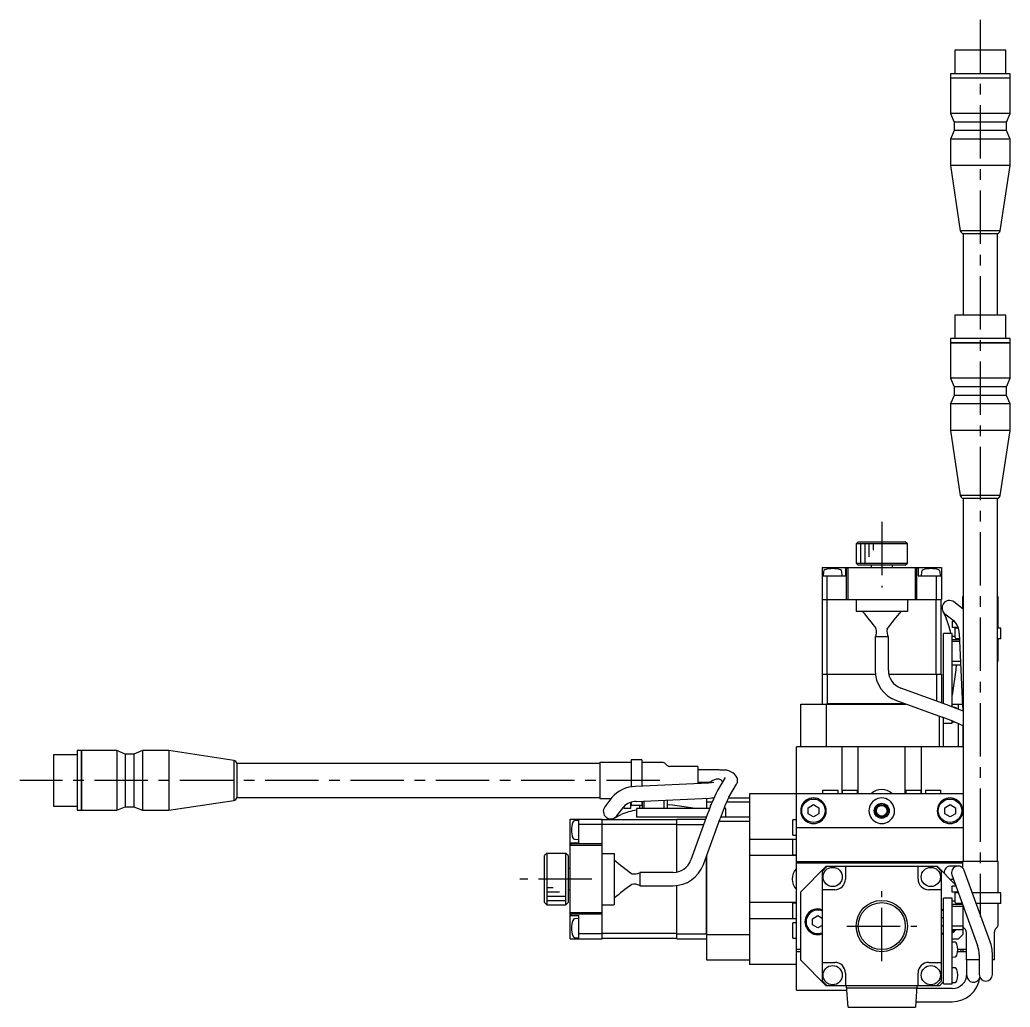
# Model space of a CAD drawing. Extents: x -558 to 420, y 17 to 700.
# Drawn here: x -318.4 to -86.4, y 468.3 to 699.6 of the extents above; entities that cross this region are included whole.
import ezdxf

# ---------------------------------------------------------------- set-up
doc = ezdxf.new("R2010")
doc.units = 0
doc.header["$LTSCALE"] = 10
doc.linetypes.add('CENTER', pattern=[2, 1.25, -0.25, 0.25, -0.25])
doc.layers.add('1', color=7, linetype='CONTINUOUS')

msp = doc.modelspace()

# ---------------------------------------------------------------- linework, layer by layer
at = {"layer": '1', "color": 4, "linetype": 'CENTER'}
for p, q in [((-93.355014, 699.560758), (-93.355014, 489.57041)), ((-116.455014, 582.018071), (-116.455014, 566.588875)), ((-168.447909, 521.429882), (-318.447909, 521.429882)), ((-184.422014, 498.329882), (-201.253865, 498.329882)), ((-116.455014, 479.129882), (-116.455014, 495.529882)), ((-124.655014, 487.329882), (-108.255014, 487.329882))]:
    msp.add_line(p, q, dxfattribs=at)
at = {"layer": '1', "color": 7, "linetype": 'CONTINUOUS'}
for p, q in [((-99.355012, 692.41567), (-99.355012, 686.915669)), ((-87.355016, 692.41567), (-99.355012, 692.41567)), ((-87.355016, 686.915669), (-87.355016, 692.41567)), ((-100.355013, 686.915669), (-100.355013, 685.915667)), ((-86.355015, 686.915669), (-100.355013, 686.915669)), ((-100.305013, 685.915667), (-100.355013, 685.865667)), ((-86.355015, 685.915667), (-100.355013, 685.915667)), ((-100.355013, 685.865667), (-100.355013, 677.608667)), ((-86.355015, 685.865667), (-100.355013, 685.865667)), ((-86.355015, 685.865667), (-86.405015, 685.915667)), ((-86.355015, 685.915667), (-86.355015, 686.915669)), ((-86.355015, 677.608667), (-86.355015, 685.865667)), ((-100.355013, 677.608667), (-99.505014, 675.608667)), ((-86.355015, 677.608667), (-100.355013, 677.608667)), ((-99.505014, 675.608667), (-99.505014, 673.608667)), ((-87.205014, 675.608667), (-99.505014, 675.608667)), ((-87.205014, 675.608667), (-86.355015, 677.608667)), ((-87.205014, 673.608667), (-87.205014, 675.608667)), ((-99.505014, 673.608667), (-100.355013, 671.608667)), ((-87.205014, 673.608667), (-99.505014, 673.608667)), ((-86.355015, 671.608667), (-87.205014, 673.608667)), ((-100.355013, 671.608667), (-100.355013, 665.415668)), ((-86.355015, 671.608667), (-100.355013, 671.608667)), ((-86.355015, 665.415668), (-86.355015, 671.608667)), ((-100.355013, 665.415668), (-98.03934, 650.181686)), ((-86.355015, 665.415668), (-100.355013, 665.415668)), ((-88.670688, 650.181686), (-86.355015, 665.415668)), ((-88.670688, 650.181686), (-98.03934, 650.181686)), ((-97.355014, 649.458012), (-97.355014, 630.41567)), ((-89.355014, 649.458012), (-97.355014, 649.458012)), ((-89.355014, 630.41567), (-89.355014, 649.458012)), ((-99.355012, 630.41567), (-99.355012, 624.915669)), ((-87.355016, 630.41567), (-99.355012, 630.41567)), ((-87.355016, 624.915669), (-87.355016, 630.41567)), ((-100.355013, 624.915669), (-100.355013, 623.915667)), ((-86.355015, 624.915669), (-100.355013, 624.915669)), ((-86.355015, 623.915667), (-86.355015, 624.915669)), ((-100.305013, 623.915667), (-100.355013, 623.865667)), ((-86.355015, 623.915667), (-100.355013, 623.915667)), ((-100.355013, 623.865667), (-100.355013, 615.608667)), ((-86.355015, 623.865667), (-100.355013, 623.865667)), ((-86.355015, 623.865667), (-86.405015, 623.915667)), ((-86.355015, 615.608667), (-86.355015, 623.865667)), ((-100.355013, 615.608667), (-99.505014, 613.608667)), ((-86.355015, 615.608667), (-100.355013, 615.608667)), ((-87.205014, 613.608667), (-86.355015, 615.608667)), ((-99.505014, 613.608667), (-99.505014, 611.608667)), ((-87.205014, 613.608667), (-99.505014, 613.608667)), ((-87.205014, 611.608667), (-87.205014, 613.608667)), ((-99.505014, 611.608667), (-100.355013, 609.608667)), ((-87.205014, 611.608667), (-99.505014, 611.608667)), ((-86.355015, 609.608667), (-87.205014, 611.608667)), ((-100.355013, 609.608667), (-100.355013, 603.415668)), ((-86.355015, 609.608667), (-100.355013, 609.608667)), ((-86.355015, 603.415668), (-86.355015, 609.608667)), ((-100.355013, 603.415668), (-98.03934, 588.181686)), ((-86.355015, 603.415668), (-100.355013, 603.415668)), ((-88.670688, 588.181686), (-86.355015, 603.415668)), ((-88.670688, 588.181686), (-98.03934, 588.181686)), ((-97.355014, 587.458012), (-97.355014, 502.415668)), ((-89.355014, 587.458012), (-97.355014, 587.458012)), ((-89.355014, 502.415668), (-89.355014, 587.458012)), ((-121.955014, 577.329882), (-122.455014, 576.829882)), ((-110.455014, 576.829882), (-122.455014, 576.829882)), ((-122.455014, 576.829882), (-122.455014, 572.329882)), ((-121.955014, 577.329882), (-110.955014, 577.329882)), ((-110.455014, 576.829882), (-110.955014, 577.329882)), ((-110.455014, 572.329882), (-110.455014, 576.829882)), ((-130.455014, 571.329882), (-102.455014, 571.329882)), ((-130.455014, 571.329882), (-130.455014, 563.829882)), ((-124.955014, 571.329882), (-124.955014, 569.329882)), ((-124.705014, 563.829882), (-124.705014, 571.029882)), ((-124.670051, 571.029882), (-124.705014, 571.029882)), ((-124.670051, 571.329882), (-124.670051, 571.029882)), ((-124.35538, 563.829882), (-124.35538, 571.329882)), ((-122.455014, 572.329882), (-110.455014, 572.329882)), ((-122.455014, 572.329882), (-121.955014, 571.829882)), ((-110.955014, 571.829882), (-121.955014, 571.829882)), ((-118.955014, 571.829882), (-118.955014, 571.329882)), ((-113.955014, 571.329882), (-113.955014, 571.829882)), ((-110.955014, 571.829882), (-110.455014, 572.329882)), ((-108.554648, 563.829882), (-108.554648, 571.329882)), ((-108.239977, 571.329882), (-108.239977, 571.029882)), ((-108.205014, 571.029882), (-108.239977, 571.029882)), ((-108.205014, 563.829882), (-108.205014, 571.029882)), ((-107.955014, 571.329882), (-107.955014, 569.329882)), ((-102.455014, 571.329882), (-102.455014, 563.829882)), ((-130.455014, 569.329882), (-124.955014, 569.329882)), ((-130.118813, 570.315161), (-130.205014, 569.329882)), ((-129.255014, 563.829882), (-129.255014, 569.329882)), ((-125.705014, 569.329882), (-125.791215, 570.315161)), ((-107.955014, 569.329882), (-102.455014, 569.329882)), ((-107.118813, 570.315161), (-107.205014, 569.329882)), ((-103.655014, 563.829882), (-103.655014, 569.329882)), ((-102.705014, 569.329882), (-102.791215, 570.315161)), ((-97.355014, 564.415668), (-97.555014, 564.415668)), ((-97.555014, 564.415668), (-97.555014, 561.715809)), ((-89.155014, 564.415668), (-89.355014, 564.415668)), ((-89.155014, 557.079882), (-89.155014, 564.415668)), ((-130.455014, 563.829882), (-102.455014, 563.829882)), ((-130.355014, 546.329882), (-130.355014, 563.829882)), ((-129.213593, 546.329882), (-129.213593, 563.829882)), ((-122.455014, 563.829882), (-122.455014, 561.029882)), ((-110.455014, 563.829882), (-110.455014, 561.029882)), ((-103.696435, 546.329882), (-103.696435, 563.829882)), ((-102.555014, 546.329882), (-102.555014, 563.829882)), ((-97.354741, 561.562859), (-99.52549, 563.220677)), ((-110.455014, 561.029882), (-122.455014, 561.029882)), ((-102.156514, 561.05453), (-101.347532, 559.417619)), ((-101.649814, 560.439086), (-99.506494, 558.802216)), ((-99.955014, 558.729882), (-99.418726, 558.729882)), ((-99.955014, 558.729882), (-99.955014, 557.229882)), ((-98.51746, 557.229882), (-99.955014, 557.229882)), ((-99.225014, 554.885006), (-99.225014, 557.079882)), ((-98.472412, 557.079882), (-99.225014, 557.079882)), ((-98.725014, 557.079882), (-98.725014, 557.229882)), ((-88.555014, 557.079882), (-89.355014, 557.079882)), ((-88.555014, 554.579882), (-88.555014, 557.079882)), ((-114.905014, 555.029882), (-118.005014, 555.029882)), ((-118.005014, 555.029882), (-118.005014, 547.231127)), ((-115.195248, 556.88364), (-115.155707, 556.976147)), ((-114.905014, 547.231127), (-114.905014, 555.029882)), ((-99.955014, 555.829882), (-101.955014, 555.829882)), ((-101.955014, 539.401789), (-101.955014, 555.829882)), ((-99.955014, 538.664192), (-99.955014, 555.829882)), ((-99.225014, 555.129882), (-99.955014, 555.129882)), ((-99.225014, 554.885006), (-99.109739, 554.579882)), ((-98.276453, 555.864235), (-97.497762, 538.733023)), ((-99.955014, 554.429882), (-98.211256, 554.429882)), ((-99.955014, 554.014561), (-98.192377, 554.014561)), ((-98.218074, 554.579882), (-99.109739, 554.579882)), ((-88.555014, 554.579882), (-89.355014, 554.579882)), ((-89.155014, 549.729882), (-89.155014, 554.579882)), ((-99.955014, 549.347127), (-97.980221, 549.347127)), ((-99.955014, 548.529882), (-97.943074, 548.529882)), ((-99.000303, 548.529866), (-99.086715, 547.363357)), ((-130.455014, 546.329882), (-130.455014, 539.329882)), ((-130.455014, 546.329882), (-117.95103, 546.329882)), ((-129.255014, 546.329882), (-129.255014, 539.429882)), ((-114.812795, 546.329882), (-102.455014, 546.329882)), ((-103.655014, 546.329882), (-103.655014, 540.020538)), ((-102.455014, 546.329882), (-102.455014, 539.583774)), ((-99.086715, 547.363357), (-99.955014, 541.393158)), ((-101.208545, 539.130096), (-111.977004, 543.049495)), ((-135.455014, 529.329882), (-135.455014, 539.329882)), ((-135.455014, 539.329882), (-110.821244, 539.329882)), ((-129.455014, 539.329882), (-129.455014, 529.329882)), ((-129.355014, 539.329882), (-129.255014, 539.429882)), ((-129.255014, 539.429882), (-111.095992, 539.429882)), ((-113.037266, 540.136448), (-102.268807, 536.217049)), ((-97.354139, 537.622837), (-101.208545, 539.130096)), ((-99.955014, 539.329882), (-97.524892, 539.329882)), ((-99.272227, 538.520146), (-99.668219, 538.554791)), ((-98.455014, 538.078667), (-98.455014, 539.329882)), ((-97.497762, 538.733023), (-97.401648, 537.642801)), ((-102.955014, 529.329882), (-102.955014, 536.466808)), ((-97.455014, 538.113139), (-97.455014, 537.665752)), ((-101.955014, 529.329882), (-101.955014, 536.101932)), ((-101.955014, 534.829882), (-99.955014, 534.829882)), ((-99.955014, 534.829882), (-99.955014, 535.339575)), ((-99.955014, 535.079882), (-99.423216, 535.126408)), ((-98.455014, 529.329882), (-98.455014, 534.721713)), ((-97.455014, 534.260719), (-97.455014, 529.329882)), ((-97.355014, 529.329882), (-136.455014, 529.329882)), ((-136.455014, 472.329882), (-136.455014, 529.329882)), ((-125.755014, 518.329882), (-125.755014, 529.329882)), ((-121.955014, 518.329882), (-121.955014, 529.329882)), ((-110.955014, 518.329882), (-110.955014, 529.329882)), ((-107.155014, 518.329882), (-107.155014, 529.329882)), ((-305.040801, 527.42988), (-310.540802, 527.42988)), ((-310.540802, 527.42988), (-310.540802, 515.429884)), ((-304.040799, 528.429881), (-305.040801, 528.429881)), ((-305.040801, 528.429881), (-305.040801, 514.429883)), ((-303.990799, 528.429881), (-304.040799, 528.379881)), ((-304.040799, 528.429881), (-304.040799, 514.429883)), ((-295.733799, 528.429881), (-303.990799, 528.429881)), ((-303.990799, 528.429881), (-303.990799, 514.429883)), ((-293.733799, 527.579882), (-295.733799, 528.429881)), ((-295.733799, 528.429881), (-295.733799, 514.429883)), ((-291.733799, 527.579882), (-293.733799, 527.579882)), ((-293.733799, 527.579882), (-293.733799, 515.279882)), ((-289.733799, 528.429881), (-291.733799, 527.579882)), ((-291.733799, 527.579882), (-291.733799, 515.279882)), ((-283.5408, 528.429881), (-289.733799, 528.429881)), ((-289.733799, 528.429881), (-289.733799, 514.429883)), ((-268.306818, 526.114207), (-283.5408, 528.429881)), ((-283.5408, 528.429881), (-283.5408, 514.429883)), ((-268.306818, 526.114207), (-268.306818, 516.745556)), ((-182.5408, 525.429882), (-267.583144, 525.429882)), ((-267.583144, 525.429882), (-267.583144, 517.429882)), ((-175.205014, 525.629882), (-182.5408, 525.629882)), ((-182.5408, 525.629882), (-182.5408, 517.229882)), ((-175.205014, 526.229882), (-175.205014, 519.892795)), ((-172.705014, 526.229882), (-175.205014, 526.229882)), ((-172.705014, 526.229882), (-172.705014, 520.070436)), ((-167.855014, 525.629882), (-172.705014, 525.629882)), ((-166.833694, 525.022775), (-167.147907, 525.336989)), ((-159.5408, 524.729882), (-166.126587, 524.729882)), ((-159.5408, 524.729882), (-159.5408, 520.668809)), ((-154.785329, 523.879882), (-159.5408, 523.879882)), ((-157.017082, 520.783524), (-174.148294, 520.004832)), ((-159.5408, 521.060877), (-156.955014, 521.060877)), ((-155.783465, 520.938399), (-157.017082, 520.783524)), ((-153.160955, 522.14596), (-154.950788, 519.100417)), ((-153.995897, 521.433119), (-153.718527, 521.197187)), ((-152.278154, 517.529739), (-150.488322, 520.575282)), ((-150.488322, 520.575282), (-150.477401, 520.59411)), ((-150.264735, 521.81786), (-150.309454, 522.004597)), ((-150.294287, 521.0402), (-150.254273, 521.236038)), ((-150.240166, 521.62651), (-150.264735, 521.81786)), ((-150.254273, 521.236038), (-150.236452, 521.432034)), ((-150.236452, 521.432034), (-150.240166, 521.62651)), ((-147.455014, 518.329882), (-147.455014, 478.329882)), ((-97.355014, 518.329882), (-147.455014, 518.329882)), ((-130.305014, 519.179882), (-126.705014, 519.179882)), ((-130.305014, 519.179882), (-130.305014, 518.329882)), ((-126.705014, 518.329882), (-126.705014, 519.179882)), ((-125.705014, 519.179882), (-122.105014, 519.179882)), ((-125.705014, 519.179882), (-125.705014, 518.329882)), ((-122.105014, 518.329882), (-122.105014, 519.179882)), ((-110.805014, 519.179882), (-107.205014, 519.179882)), ((-110.805014, 519.179882), (-110.805014, 518.329882)), ((-107.205014, 518.329882), (-107.205014, 519.179882)), ((-106.205014, 519.179882), (-102.605014, 519.179882)), ((-106.205014, 519.179882), (-106.205014, 518.329882)), ((-102.605014, 518.329882), (-102.605014, 519.179882)), ((-310.540802, 515.429884), (-305.040801, 515.429884)), ((-295.733799, 514.429883), (-293.733799, 515.279882)), ((-293.733799, 515.279882), (-291.733799, 515.279882)), ((-291.733799, 515.279882), (-289.733799, 514.429883)), ((-283.5408, 514.429883), (-268.306818, 516.745556)), ((-267.583144, 517.429882), (-182.5408, 517.429882)), ((-182.5408, 517.229882), (-179.840941, 517.229882)), ((-179.708939, 517.402725), (-181.34581, 515.259406)), ((-178.564218, 513.135082), (-176.927348, 515.278402)), ((-176.855014, 514.829882), (-176.855014, 515.366169)), ((-175.355014, 516.267436), (-175.355014, 514.829882)), ((-175.205014, 516.059882), (-175.355014, 516.059882)), ((-175.205014, 516.312483), (-175.205014, 515.559882)), ((-173.010139, 515.559882), (-175.205014, 515.559882)), ((-173.989368, 516.508442), (-156.858155, 517.287134)), ((-173.255014, 515.559882), (-173.255014, 514.829882)), ((-173.010139, 515.559882), (-172.705014, 515.675157)), ((-172.705014, 516.566822), (-172.705014, 515.675157)), ((-172.555014, 514.829882), (-172.555014, 516.57364)), ((-172.139693, 514.829882), (-172.139693, 516.592519)), ((-167.472259, 514.829882), (-167.472259, 516.804675)), ((-166.655014, 514.829882), (-166.655014, 516.841822)), ((-166.654998, 515.784593), (-165.488489, 515.698181)), ((-165.488489, 515.698181), (-159.51829, 514.829882)), ((-157.455014, 514.829882), (-157.455014, 517.260004)), ((-156.203799, 516.329882), (-157.455014, 516.329882)), ((-156.858155, 517.287134), (-155.767933, 517.383248)), ((-156.645278, 515.512669), (-156.679923, 515.116677)), ((-156.238271, 517.329882), (-155.790884, 517.329882)), ((-153.205014, 514.829882), (-153.25154, 515.36168)), ((-147.455014, 516.329882), (-152.846845, 516.329882)), ((-152.385851, 517.329882), (-147.455014, 517.329882)), ((-133.705014, 515.05157), (-132.455014, 515.773258)), ((-132.455014, 515.773258), (-131.205014, 515.05157)), ((-101.705014, 515.05157), (-100.455014, 515.773258)), ((-100.455014, 515.773258), (-99.205014, 515.05157)), ((-305.040801, 514.429883), (-304.040799, 514.429883)), ((-304.040799, 514.479883), (-303.990799, 514.429883)), ((-303.990799, 514.429883), (-295.733799, 514.429883)), ((-289.733799, 514.429883), (-283.5408, 514.429883)), ((-179.179663, 512.628382), (-177.542751, 513.437363)), ((-175.355014, 514.829882), (-176.855014, 514.829882)), ((-173.955014, 514.829882), (-173.955014, 512.829882)), ((-156.789325, 514.829882), (-173.955014, 514.829882)), ((-157.255229, 513.576351), (-161.174627, 502.807892)), ((-152.955014, 514.829882), (-153.464707, 514.829882)), ((-152.955014, 512.829882), (-152.955014, 514.829882)), ((-133.705014, 513.608194), (-133.705014, 515.05157)), ((-132.455014, 512.886506), (-133.705014, 513.608194)), ((-131.205014, 513.608194), (-132.455014, 512.886506)), ((-131.205014, 515.05157), (-131.205014, 513.608194)), ((-101.705014, 513.608194), (-101.705014, 515.05157)), ((-100.455014, 512.886506), (-101.705014, 513.608194)), ((-99.205014, 513.608194), (-100.455014, 512.886506)), ((-99.205014, 515.05157), (-99.205014, 513.608194)), ((-189.455014, 484.329882), (-189.455014, 512.329882)), ((-189.455014, 512.329882), (-181.955014, 512.329882)), ((-187.455014, 512.079882), (-188.440294, 511.993681)), ((-187.455014, 506.829882), (-187.455014, 512.329882)), ((-181.955014, 511.129882), (-187.455014, 511.129882)), ((-181.955014, 484.329882), (-181.955014, 512.329882)), ((-164.455014, 512.229882), (-181.955014, 512.229882)), ((-164.455014, 511.08846), (-181.955014, 511.08846)), ((-157.526921, 512.829882), (-173.955014, 512.829882)), ((-164.455014, 512.329882), (-157.708906, 512.329882)), ((-164.455014, 499.972101), (-164.455014, 512.329882)), ((-164.455014, 511.129882), (-158.145671, 511.129882)), ((-158.26158, 501.74763), (-154.342181, 512.516088)), ((-147.455014, 511.829882), (-154.59194, 511.829882)), ((-147.455014, 512.829882), (-154.227065, 512.829882)), ((-137.305014, 508.579882), (-137.305014, 512.179882)), ((-136.455014, 512.179882), (-137.305014, 512.179882)), ((-137.305014, 508.579882), (-136.455014, 508.579882)), ((-97.355014, 510.329882), (-136.455014, 510.329882)), ((-189.455014, 506.829882), (-187.455014, 506.829882)), ((-189.455014, 506.544918), (-189.155014, 506.544918)), ((-181.955014, 506.230248), (-189.455014, 506.230248)), ((-189.155014, 506.579882), (-189.155014, 506.544918)), ((-181.955014, 506.579882), (-189.155014, 506.579882)), ((-188.440294, 507.666083), (-187.455014, 507.579882)), ((-136.455014, 507.629882), (-147.455014, 507.629882)), ((-137.305014, 503.979882), (-137.305014, 507.579882)), ((-136.455014, 507.579882), (-137.305014, 507.579882)), ((-194.955014, 504.329882), (-195.455014, 503.829882)), ((-195.455014, 492.829882), (-195.455014, 503.829882)), ((-194.955014, 504.329882), (-194.955014, 492.329882)), ((-190.455014, 504.329882), (-194.955014, 504.329882)), ((-190.455014, 492.329882), (-190.455014, 504.329882)), ((-189.955014, 503.829882), (-190.455014, 504.329882)), ((-189.955014, 503.829882), (-189.955014, 492.829882)), ((-181.955014, 504.329882), (-179.155014, 504.329882)), ((-179.155014, 504.329882), (-179.155014, 492.329882)), ((-157.555014, 485.529882), (-157.555014, 503.688904)), ((-157.455014, 479.329882), (-157.455014, 503.963651)), ((-136.455014, 503.829882), (-147.455014, 503.829882)), ((-137.305014, 503.979882), (-136.455014, 503.979882)), ((-97.555014, 502.329882), (-136.455014, 502.329882)), ((-97.555014, 502.029882), (-136.455014, 502.029882)), ((-129.455014, 501.329882), (-135.455014, 495.329882)), ((-129.255014, 501.329882), (-130.455014, 500.129882)), ((-129.455014, 501.329882), (-103.455014, 501.329882)), ((-128.455014, 502.329882), (-128.455014, 502.029882)), ((-124.955014, 501.329882), (-124.955014, 498.329882)), ((-107.955014, 498.329882), (-107.955014, 501.329882)), ((-104.455014, 502.329882), (-104.455014, 502.029882)), ((-102.455014, 500.129882), (-103.655014, 501.329882)), ((-99.215196, 497.090064), (-103.455014, 501.329882)), ((-98.562933, 501.379882), (-100.273033, 501.379882)), ((-97.555014, 502.415668), (-97.555014, 501.007422)), ((-89.155014, 502.415668), (-97.555014, 502.415668)), ((-89.155014, 495.079882), (-89.155014, 502.415668)), ((-189.455014, 500.829882), (-189.955014, 500.829882)), ((-175.008772, 499.589648), (-175.101279, 499.629189)), ((-173.155014, 499.879882), (-173.155014, 496.779882)), ((-165.356259, 499.879882), (-173.155014, 499.879882)), ((-130.455014, 500.129882), (-130.455014, 474.529882)), ((-102.455014, 474.529882), (-102.455014, 500.129882)), ((-100.019456, 499.299751), (-94.003533, 482.771136)), ((-91.090486, 483.831399), (-97.106409, 500.360013)), ((-173.155014, 496.779882), (-165.356259, 496.779882)), ((-164.455014, 484.329882), (-164.455014, 496.833866)), ((-100.273033, 498.279882), (-99.648254, 498.279882)), ((-99.955014, 496.729882), (-99.084101, 496.729882)), ((-99.955014, 495.229882), (-99.955014, 496.729882)), ((-189.955014, 495.829882), (-189.455014, 495.829882)), ((-135.455014, 479.329882), (-135.455014, 495.329882)), ((-127.455014, 495.829882), (-130.455014, 495.829882)), ((-102.455014, 495.829882), (-105.455014, 495.829882)), ((-98.538145, 495.229882), (-99.955014, 495.229882)), ((-99.225014, 492.885006), (-99.225014, 495.079882)), ((-98.48355, 495.079882), (-99.225014, 495.079882)), ((-98.725014, 495.079882), (-98.725014, 495.229882)), ((-88.555014, 495.079882), (-95.184599, 495.079882)), ((-88.555014, 492.579882), (-88.555014, 495.079882)), ((-195.455014, 492.829882), (-194.955014, 492.329882)), ((-194.955014, 492.329882), (-190.455014, 492.329882)), ((-190.455014, 492.329882), (-189.955014, 492.829882)), ((-181.955014, 492.329882), (-179.155014, 492.329882)), ((-136.455014, 492.829882), (-147.455014, 492.829882)), ((-137.305014, 489.079882), (-137.305014, 492.679882)), ((-136.455014, 492.679882), (-137.305014, 492.679882)), ((-99.955014, 493.829882), (-101.955014, 493.829882)), ((-101.955014, 473.829882), (-101.955014, 493.829882)), ((-99.955014, 473.829882), (-99.955014, 493.829882)), ((-99.225014, 493.129882), (-99.955014, 493.129882)), ((-99.955014, 492.429882), (-97.519029, 492.429882)), ((-99.109739, 492.579882), (-99.225014, 492.885006)), ((-97.573624, 492.579882), (-99.109739, 492.579882)), ((-97.525014, 492.446327), (-97.525014, 492.429882)), ((-97.455014, 492.254003), (-97.455014, 485.329882)), ((-88.555014, 492.579882), (-94.274673, 492.579882)), ((-89.155014, 487.729882), (-89.155014, 492.579882)), ((-181.955014, 490.429516), (-189.455014, 490.429516)), ((-189.455014, 490.114845), (-189.155014, 490.114845)), ((-189.455014, 489.829882), (-187.455014, 489.829882)), ((-189.155014, 490.114845), (-189.155014, 490.079882)), ((-181.955014, 490.079882), (-189.155014, 490.079882)), ((-187.455014, 484.329882), (-187.455014, 489.829882)), ((-132.705014, 489.05157), (-131.455014, 489.773258)), ((-131.455014, 489.773258), (-130.455014, 489.195907)), ((-99.955014, 492.014561), (-97.455014, 492.014561)), ((-187.455014, 489.079882), (-188.440294, 488.993681)), ((-136.455014, 489.029882), (-147.455014, 489.029882)), ((-137.305014, 489.079882), (-136.455014, 489.079882)), ((-137.305014, 484.479882), (-137.305014, 488.079882)), ((-136.455014, 488.079882), (-137.305014, 488.079882)), ((-132.705014, 487.608194), (-132.705014, 489.05157)), ((-131.455014, 486.886506), (-132.705014, 487.608194)), ((-130.455014, 487.463856), (-131.455014, 486.886506)), ((-102.455014, 489.195907), (-101.955014, 489.484582)), ((-101.955014, 487.175181), (-102.455014, 487.463856)), ((-181.955014, 485.529882), (-187.455014, 485.529882)), ((-164.455014, 485.571303), (-181.955014, 485.571303)), ((-164.455014, 485.529882), (-157.555014, 485.529882)), ((-157.455014, 485.429882), (-157.555014, 485.529882)), ((-157.455014, 485.329882), (-147.455014, 485.329882)), ((-99.955014, 487.347127), (-97.455014, 487.347127)), ((-99.955014, 486.529882), (-97.455014, 486.529882)), ((-98.455014, 484.329882), (-97.455014, 485.329882)), ((-97.262121, 487.022775), (-96.947907, 486.708561)), ((-96.655014, 486.001455), (-96.655014, 479.415668)), ((-90.055014, 479.415668), (-90.055014, 486.001455)), ((-89.762121, 486.708561), (-89.447907, 487.022775)), ((-189.455014, 484.329882), (-181.955014, 484.329882)), ((-188.440294, 484.666083), (-187.455014, 484.579882)), ((-164.455014, 484.429882), (-181.955014, 484.429882)), ((-164.455014, 484.329882), (-157.455014, 484.329882)), ((-137.305014, 484.479882), (-136.455014, 484.479882)), ((-99.955014, 484.329882), (-98.455014, 484.329882)), ((-99.272227, 483.520146), (-99.955014, 483.579882)), ((-135.455014, 481.829882), (-136.455014, 481.829882)), ((-135.455014, 481.329882), (-136.455014, 481.329882)), ((-96.655014, 481.329882), (-98.680077, 481.329882)), ((-96.655014, 481.829882), (-98.655014, 481.829882)), ((-97.955014, 481.829882), (-97.955014, 481.329882)), ((-97.455014, 481.829882), (-97.455014, 481.329882)), ((-93.61455, 480.565106), (-93.61455, 475.975722)), ((-90.51455, 475.975722), (-90.51455, 480.565106)), ((-147.455014, 479.329882), (-157.455014, 479.329882)), ((-136.455014, 478.329882), (-147.455014, 478.329882)), ((-135.455014, 479.329882), (-129.455014, 473.329882)), ((-130.455014, 478.829882), (-127.455014, 478.829882)), ((-105.455014, 478.829882), (-102.455014, 478.829882)), ((-99.955014, 480.079882), (-99.272227, 480.139618)), ((-93.61455, 479.415668), (-96.655014, 479.415668)), ((-96.505014, 475.73468), (-96.505014, 479.415498)), ((-90.055014, 479.415668), (-90.51455, 479.415668)), ((-124.955014, 476.329882), (-124.955014, 473.329882)), ((-107.955014, 473.329882), (-107.955014, 476.329882)), ((-99.272227, 477.520146), (-99.955014, 477.579882)), ((-130.455014, 474.529882), (-129.255014, 473.329882)), ((-103.655014, 473.329882), (-102.455014, 474.529882)), ((-102.955014, 473.329882), (-101.955014, 474.329882)), ((-101.955014, 473.829882), (-99.955014, 473.829882)), ((-99.955014, 474.079882), (-99.272227, 474.139618)), ((-136.455014, 472.329882), (-124.635087, 472.329882)), ((-102.955014, 473.329882), (-129.455014, 473.329882)), ((-124.355384, 468.329882), (-124.705014, 473.329882)), ((-124.670051, 472.829882), (-108.239977, 472.829882)), ((-108.205014, 473.329882), (-108.554644, 468.329882)), ((-99.955014, 472.704882), (-108.248718, 472.704882)), ((-108.465491, 469.604882), (-99.955014, 469.604882)), ((-124.35538, 468.329882), (-108.554648, 468.329882))]:
    msp.add_line(p, q, dxfattribs=at)
at = {"layer": '1', "color": 9, "linetype": 'CONTINUOUS'}
for p, q in [((-121.455014, 576.829882), (-121.455014, 572.329882)), ((-120.455014, 576.829882), (-120.455014, 572.329882)), ((-119.455014, 576.829882), (-119.455014, 573.829882)), ((-118.455014, 576.829882), (-118.455014, 575.329882)), ((-194.955014, 496.329882), (-193.455014, 496.329882)), ((-194.955014, 495.329882), (-191.955014, 495.329882)), ((-194.955014, 494.329882), (-190.455014, 494.329882)), ((-194.955014, 493.329882), (-190.455014, 493.329882))]:
    msp.add_line(p, q, dxfattribs=at)
at = {"layer": '1', "color": 7, "linetype": 'CONTINUOUS'}
for centre, radius in [((-132.455014, 514.329882), 2.75), ((-116.455014, 514.329882), 1.75), ((-116.455014, 514.329882), 1.25), ((-100.455014, 514.329882), 2.75), ((-127.955014, 498.829882), 2.25), ((-104.955014, 498.829882), 2.25), ((-116.455014, 487.329882), 6), ((-116.455014, 487.329882), 5.5), ((-127.955014, 475.829882), 2.25), ((-104.955014, 475.829882), 2.25)]:
    msp.add_circle(centre, radius, dxfattribs=at)
at = {"layer": '1', "color": 9, "linetype": 'CONTINUOUS'}
msp.add_circle((-116.455014, 514.329882), 1.5, dxfattribs=at)
at = {"layer": '1', "color": 7, "linetype": 'CONTINUOUS'}
for centre, radius, start, end in [((-97.067097, 650.415669), 1.000002, 193.531698, 253.266744), ((-89.642931, 650.415669), 1.000002, 286.733256, 346.468302), ((-97.067097, 588.415669), 1.000002, 193.531698, 253.266744), ((-89.642931, 588.415669), 1.000002, 286.733256, 346.468302), ((-127.955014, 565.029882), 6, 72.370845, 107.629155), ((-104.955014, 565.029882), 6, 72.370845, 107.629155), ((-129.620716, 570.271584), 0.5, 107.629155, 175), ((-126.289312, 570.271584), 0.5, 5, 72.370845), ((-106.620716, 570.271584), 0.5, 107.629155, 175), ((-103.289312, 570.271584), 0.5, 5, 72.370845), ((-100.587652, 561.829882), 1.75, 52.63074, 232.63074), ((-157.483407, 528.997783), 48.583733, 35.09299571, 41.24783254), ((-66.280033, 521.676026), 60.290381, 139.25160372, 144.16155906), ((-117.003118, 552.851993), 16.976596, 10.102612, 22.752163), ((-102.36967, 555.877014), 4.093236, 359.821133, 45.613939), ((-120.634682, 556.299711), 2.970833, 334.69530626, 12.22572146), ((-112.031218, 556.34159), 3.210125, 170.27866908, 204.11791776), ((-90.155014, 549.729882), 1, 323.130102, 0), ((-110.455014, 547.231127), 7.55, 180, 250), ((-110.455014, 547.231127), 4.45, 180, 250), ((-99.315804, 538.022048), 0.5, 26.263724, 85), ((-118.648147, 489.129321), 49.85516, 64.715166, 70.819908), ((-268.540801, 525.141965), 1.000002, 16.733256, 76.468302), ((-167.855014, 524.629882), 1, 45, 90), ((-166.126587, 525.729882), 1, 225, 270), ((-154.778577, 511.909872), 11.970012, 85.5177668, 90.03231939), ((-153.402349, 520.375442), 3.495733, 27.7776244, 97.24362111), ((-174.073198, 512.601812), 7.403401, 90.58119, 139.573353), ((-156.954912, 522.207425), 1.146548, 269.99488666, 296.75102905), ((-154.861887, 519.18778), 2.543624, 88.2752625, 128.31327426), ((-154.950927, 520.093029), 1.645577, 54.523995, 84.224433), ((-152.068916, 521.508189), 1.835298, 331.05868134, 345.22681062), ((-112.44538, 498.126), 47.39869, 153.735831, 160.975904), ((-116.455014, 515.829882), 3.5, 45.584691, 134.415309), ((-268.540801, 517.717799), 1.000002, 283.531698, 343.266744), ((-179.955014, 514.197244), 1.75, 142.63074, 322.63074), ((-174.002146, 512.415226), 4.093236, 89.821133, 135.613939), ((-156.14718, 515.469091), 0.5, 116.263724, 175), ((-111.734723, 497.907073), 45.042411, 154.173424, 161.07446), ((-132.455014, 514.329882), 3, 340.528779, 199.471221), ((-116.455014, 514.329882), 3, 340.528779, 199.471221), ((-100.455014, 514.329882), 3, 340.528779, 199.471221), ((-170.977125, 497.781778), 16.976596, 100.102612, 112.752163), ((-132.455014, 514.329883), 3, 199.471247, 340.528753), ((-116.455014, 514.329883), 3, 199.471247, 340.528753), ((-100.455014, 514.329911), 3.00001, 199.471754, 340.528246), ((-183.155014, 509.829882), 6, 162.370845, 197.629155), ((-188.396716, 511.495584), 0.5, 95, 162.370845), ((-188.396716, 508.16418), 0.5, 197.629155, 265), ((-139.80117, 548.504863), 60.290374, 229.25161242, 234.16156777), ((-165.356259, 504.329882), 4.45, 270, 340), ((-165.356259, 504.329882), 7.55, 270, 340), ((-100.273033, 499.829882), 1.55, 90, 185.113478), ((-98.562933, 499.829882), 1.55, 20, 200), ((-174.466722, 502.753678), 3.210125, 260.27866908, 294.11791776), ((-133.955014, 498.329882), 3.5, 135.584691, 224.415309), ((-147.122905, 457.301488), 48.583739, 125.09300435, 131.24784118), ((-174.424843, 494.150214), 2.970833, 64.69530626, 102.22572146), ((-127.455014, 498.329882), 2.5, 270, 0), ((-105.455014, 498.329882), 2.5, 180, 270), ((-100.273033, 499.829882), 1.55, 264.886522, 270), ((-100.025014, 489.829882), 3.3, 51.98772, 56.44269), ((-131.455014, 488.329882), 3, 70.528779, 289.471221), ((-131.455014, 488.329882), 2.75, 68.676314, 291.323686), ((-101.455014, 488.329882), 3, 99.594068, 109.471221), ((-101.455014, 488.329882), 2.75, 100.475682, 111.323686), ((-183.155014, 486.829882), 6, 162.370845, 197.629155), ((-188.396716, 488.495584), 0.5, 95, 162.370845), ((-90.155014, 487.729882), 1, 315, 0), ((-101.455014, 488.329882), 2.75, 248.676314, 259.524318), ((-101.455014, 488.329882), 3, 250.528779, 260.405932), ((-101.455014, 488.329882), 3, 300, 323.130102), ((-101.455014, 488.329882), 2.75, 303.055731, 319.114807), ((-96.555014, 487.729882), 1, 205.841969, 225), ((-97.655014, 486.001455), 1, 0, 45), ((-89.055014, 486.001455), 1, 135, 180), ((-188.396716, 485.16418), 0.5, 197.629155, 265), ((-99.315804, 483.022048), 0.5, 15.362549, 85), ((-103.655014, 481.829882), 5, 344.637451, 15.362549), ((-100.06455, 480.565106), 6.45, 0, 20), ((-100.06455, 480.565106), 9.55, 0, 20), ((-99.315804, 480.637715), 0.5, 275, 344.637451), ((-127.455014, 476.329882), 2.5, 0, 90), ((-105.455014, 476.329882), 2.5, 90, 180), ((-99.955014, 476.154882), 3.45, 270, 0), ((-99.315804, 477.022048), 0.5, 15.362549, 85), ((-103.655014, 475.829882), 5, 344.637451, 15.362549), ((-92.06455, 475.975722), 1.55, 180, 0), ((-99.955014, 476.154882), 6.55, 270, 352.866431), ((-99.315804, 474.637715), 0.5, 275, 344.637451), ((-94.955014, 475.73468), 1.55, 180, 344.099453)]:
    msp.add_arc(centre, radius, start, end, dxfattribs=at)

doc.saveas('drawing.dxf')
